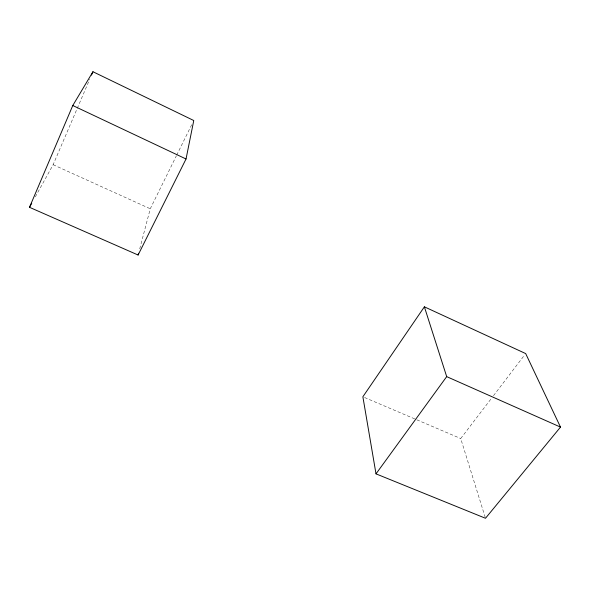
<?xml version="1.0" encoding="UTF-8"?>
<svg xmlns="http://www.w3.org/2000/svg" width="590" height="590" viewBox="0 0 590 590"><rect width="100%" height="100%" fill="white"/><g stroke="black" fill="none" stroke-linecap="round" stroke-linejoin="round"><path stroke-width="0.44" stroke-dasharray="2.95 2.21" d="M139.734 248.796L150.266 208.772L176.285 155.989M35.297 196.861L53.137 164.713L89.687 79.34M176.698 155.163L191.743 124.645M485.223 517.393L460.709 438.532L491.256 398.597M493.476 395.691L524.569 355.033M364.561 397.498L416.009 419.453M416.85 419.815L460.709 438.532M53.137 164.713L150.266 208.772"/><path stroke-width="0.89" d="M186.034 158.983L193.771 120.522L92.947 71.729L72.784 105.514L29.5 207.304L138.097 255.02L186.034 158.983L72.784 105.514M138.097 255.02L138.569 253.243M91.502 75.114L92.947 71.729M29.5 207.304L31.727 203.292M424.38 306.822L362.872 396.775L376.007 473.858L485.496 518.271L560.5 427.101L525.683 353.58L424.38 306.822L446.689 376.619L560.5 427.101M376.007 473.858L446.689 376.619"/></g></svg>
